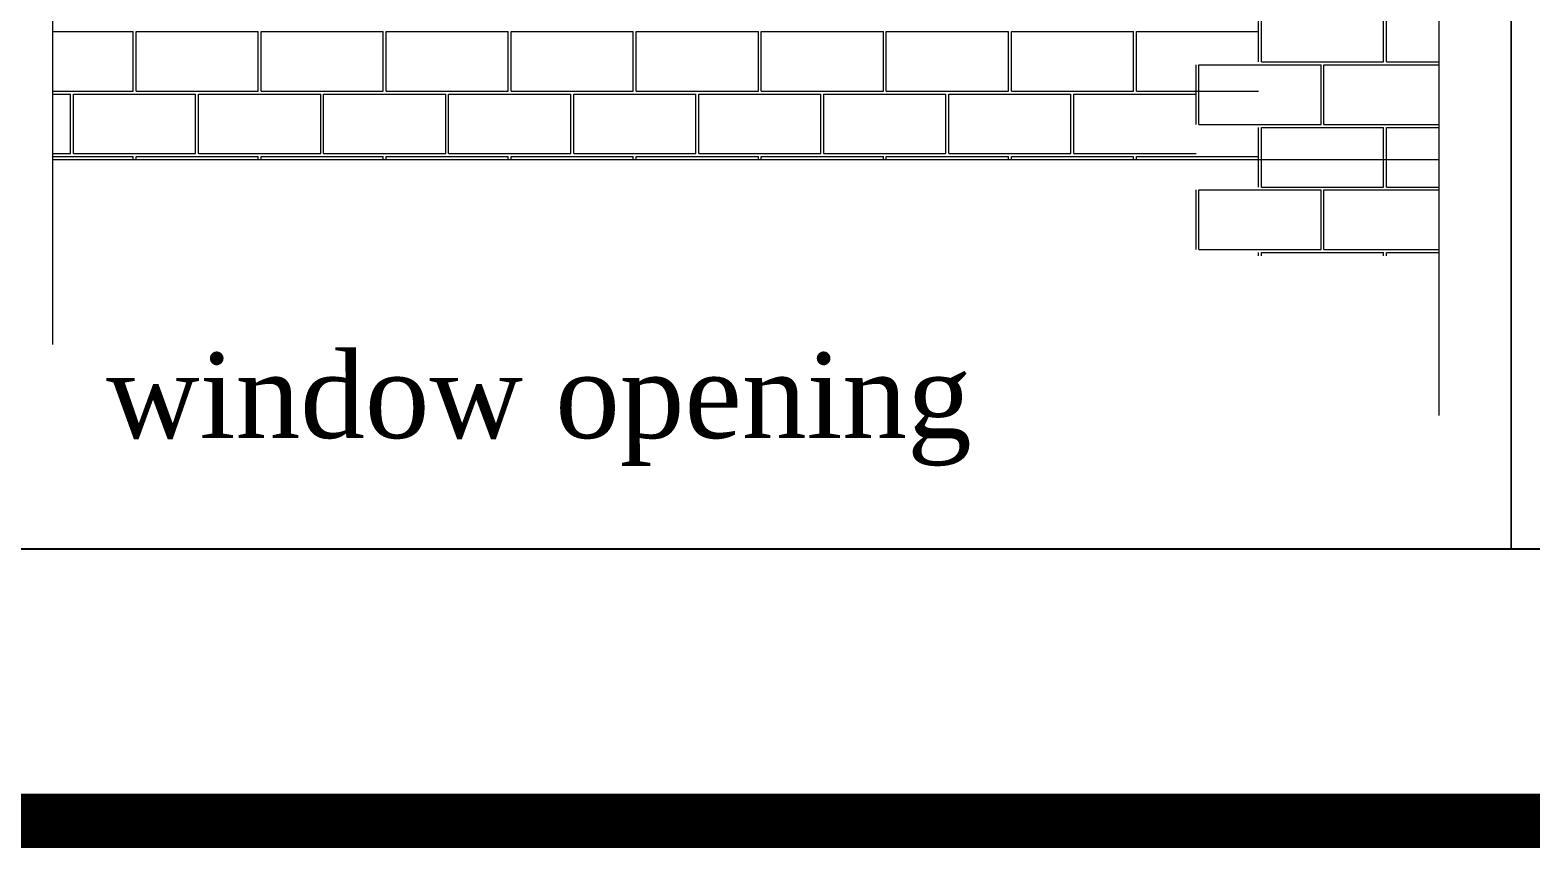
# Model space of a CAD drawing. Header units: metres. Extents: x -5144 to -5005, y 5368 to 5469.
# Drawn here: x -5128.9 to -5123.38, y 5369.79 to 5372.8 of the extents above; entities that cross this region are included whole.
import ezdxf

# ---------------------------------------------------------------- set-up
doc = ezdxf.new("R2010")
doc.units = ezdxf.units.M
doc.header["$MEASUREMENT"] = 0
doc.styles.add('stylus', font='times.ttf')

# ---------------------------------------------------------------- blocks, each defined once
blk = doc.blocks.new('A$C056461E0')
at = {"lineweight": 5}
for p, q in [((12.8344, 0.6964), (12.8344, 6.1052)), ((18.5025, 0.4064), (18.5025, 5.8152)), ((12.8344, 1.4772), (12.9064, 1.4772)), ((12.9184, 1.4772), (13.4177, 1.4772)), ((13.4297, 1.4772), (13.929, 1.4772)), ((13.9409, 1.4772), (14.4402, 1.4772)), ((14.4522, 1.4772), (14.9515, 1.4772)), ((14.9635, 1.4772), (15.4627, 1.4772)), ((15.4747, 1.4772), (15.974, 1.4772)), ((15.986, 1.4772), (16.4852, 1.4772)), ((16.4972, 1.4772), (16.9965, 1.4772)), ((17.0085, 1.4772), (17.5078, 1.4772)), ((12.8344, 1.4652), (13.1621, 1.4652)), ((18.5025, 1.4513), (12.8344, 1.4513)), ((13.1621, 1.4513), (13.1621, 1.4652)), ((13.174, 1.4513), (13.174, 1.4652)), ((13.174, 1.4652), (13.6733, 1.4652)), ((13.6733, 1.4513), (13.6733, 1.4652)), ((13.6853, 1.4513), (13.6853, 1.4652)), ((13.6853, 1.4652), (14.1846, 1.4652)), ((14.1846, 1.4513), (14.1846, 1.4652)), ((14.1966, 1.4513), (14.1966, 1.4652)), ((14.1966, 1.4652), (14.6958, 1.4652)), ((14.6958, 1.4513), (14.6958, 1.4652)), ((14.7078, 1.4513), (14.7078, 1.4652)), ((14.7078, 1.4652), (15.2071, 1.4652)), ((15.2071, 1.4513), (15.2071, 1.4652)), ((15.2191, 1.4513), (15.2191, 1.4652)), ((15.2191, 1.4652), (15.7184, 1.4652)), ((15.7184, 1.4513), (15.7184, 1.4652)), ((15.7303, 1.4652), (16.2296, 1.4652)), ((15.7303, 1.4513), (15.7303, 1.4652)), ((16.2296, 1.4513), (16.2296, 1.4652)), ((16.2416, 1.4513), (16.2416, 1.4652)), ((16.2416, 1.4652), (16.7409, 1.4652)), ((16.7409, 1.4513), (16.7409, 1.4652)), ((16.7529, 1.4513), (16.7529, 1.4652)), ((16.7529, 1.4652), (17.2521, 1.4652)), ((17.2521, 1.4513), (17.2521, 1.4652)), ((17.2641, 1.4513), (17.2641, 1.4652)), ((17.2641, 1.4652), (17.7634, 1.4652)), ((17.5198, 1.085), (18.019, 1.085)), ((17.7634, 1.0591), (17.7634, 1.073)), ((17.7754, 1.0591), (17.7754, 1.073)), ((17.7754, 1.073), (18.2747, 1.073)), ((18.031, 1.085), (18.5025, 1.085)), ((18.2747, 1.0591), (18.2747, 1.073)), ((18.2866, 1.0591), (18.2866, 1.073)), ((18.2866, 1.073), (18.5025, 1.073))]:
    blk.add_line(p, q, dxfattribs=at)
at = {"lineweight": 20}
for p, q in [((17.7634, 1.8519), (17.7634, 2.0955)), ((17.7754, 1.8519), (17.7754, 2.0955)), ((18.2747, 1.8519), (18.2747, 2.0955)), ((18.2866, 1.8519), (18.2866, 2.0955)), ((12.8344, 1.9764), (13.1621, 1.9764)), ((13.1621, 1.7328), (13.1621, 1.9764)), ((13.174, 1.7328), (13.174, 1.9764)), ((13.174, 1.9764), (13.6733, 1.9764)), ((13.6733, 1.7328), (13.6733, 1.9764)), ((13.6853, 1.7328), (13.6853, 1.9764)), ((13.6853, 1.9764), (14.1846, 1.9764)), ((14.1846, 1.7328), (14.1846, 1.9764)), ((14.1966, 1.7328), (14.1966, 1.9764)), ((14.1966, 1.9764), (14.6958, 1.9764)), ((14.6958, 1.7328), (14.6958, 1.9764)), ((14.7078, 1.7328), (14.7078, 1.9764)), ((14.7078, 1.9764), (15.2071, 1.9764)), ((15.2071, 1.7328), (15.2071, 1.9764)), ((15.2191, 1.7328), (15.2191, 1.9764)), ((15.2191, 1.9764), (15.7184, 1.9764)), ((15.7184, 1.7328), (15.7184, 1.9764)), ((15.7303, 1.9764), (16.2296, 1.9764)), ((15.7303, 1.7328), (15.7303, 1.9764)), ((16.2296, 1.7328), (16.2296, 1.9764)), ((16.2416, 1.7328), (16.2416, 1.9764)), ((16.2416, 1.9764), (16.7409, 1.9764)), ((16.7409, 1.7328), (16.7409, 1.9764)), ((16.7529, 1.7328), (16.7529, 1.9764)), ((16.7529, 1.9764), (17.2521, 1.9764)), ((17.2521, 1.7328), (17.2521, 1.9764)), ((17.2641, 1.7328), (17.2641, 1.9764)), ((17.2641, 1.9764), (17.7634, 1.9764)), ((17.7754, 1.8519), (18.2747, 1.8519)), ((18.2866, 1.8519), (18.5025, 1.8519)), ((17.5078, 1.5962), (17.5078, 1.8399)), ((17.5198, 1.5962), (17.5198, 1.8399)), ((17.5198, 1.8399), (18.019, 1.8399)), ((18.019, 1.5962), (18.019, 1.8399)), ((18.031, 1.5962), (18.031, 1.8399)), ((18.031, 1.8399), (18.5025, 1.8399)), ((12.8344, 1.7328), (13.1621, 1.7328)), ((12.8344, 1.7208), (12.9064, 1.7208)), ((12.9064, 1.4772), (12.9064, 1.7208)), ((12.9184, 1.4772), (12.9184, 1.7208)), ((12.9184, 1.7208), (13.4177, 1.7208)), ((13.174, 1.7328), (13.6733, 1.7328)), ((13.4177, 1.4772), (13.4177, 1.7208)), ((13.4297, 1.4772), (13.4297, 1.7208)), ((13.4297, 1.7208), (13.929, 1.7208)), ((13.6853, 1.7328), (14.1846, 1.7328)), ((13.929, 1.4772), (13.929, 1.7208)), ((13.9409, 1.4772), (13.9409, 1.7208)), ((13.9409, 1.7208), (14.4402, 1.7208)), ((14.1966, 1.7328), (14.6958, 1.7328)), ((14.4402, 1.4772), (14.4402, 1.7208)), ((14.4522, 1.4772), (14.4522, 1.7208)), ((14.4522, 1.7208), (14.9515, 1.7208)), ((14.7078, 1.7328), (15.2071, 1.7328)), ((14.9515, 1.4772), (14.9515, 1.7208)), ((14.9635, 1.4772), (14.9635, 1.7208)), ((14.9635, 1.7208), (15.4627, 1.7208)), ((15.2191, 1.7328), (15.7184, 1.7328)), ((15.4627, 1.4772), (15.4627, 1.7208)), ((15.4747, 1.4772), (15.4747, 1.7208)), ((15.4747, 1.7208), (15.974, 1.7208)), ((15.7303, 1.7328), (16.2296, 1.7328)), ((15.974, 1.4772), (15.974, 1.7208)), ((15.986, 1.7208), (16.4852, 1.7208)), ((15.986, 1.4772), (15.986, 1.7208)), ((16.2416, 1.7328), (16.7409, 1.7328)), ((16.4852, 1.4772), (16.4852, 1.7208)), ((16.4972, 1.4772), (16.4972, 1.7208)), ((16.4972, 1.7208), (16.9965, 1.7208)), ((16.7529, 1.7328), (17.2521, 1.7328)), ((16.9965, 1.4772), (16.9965, 1.7208)), ((17.0085, 1.4772), (17.0085, 1.7208)), ((17.0085, 1.7208), (17.5078, 1.7208)), ((17.2641, 1.7328), (17.7634, 1.7328)), ((17.5198, 1.5962), (18.019, 1.5962)), ((18.031, 1.5962), (18.5025, 1.5962)), ((17.7634, 1.3406), (17.7634, 1.5843)), ((17.7754, 1.3406), (17.7754, 1.5843)), ((17.7754, 1.5843), (18.2747, 1.5843)), ((18.2747, 1.3406), (18.2747, 1.5843)), ((18.2866, 1.3406), (18.2866, 1.5843)), ((18.2866, 1.5843), (18.5025, 1.5843)), ((17.5078, 1.085), (17.5078, 1.3286)), ((17.5198, 1.085), (17.5198, 1.3286)), ((17.5198, 1.3286), (18.019, 1.3286)), ((17.7754, 1.3406), (18.2747, 1.3406)), ((18.019, 1.085), (18.019, 1.3286)), ((18.031, 1.085), (18.031, 1.3286)), ((18.031, 1.3286), (18.5025, 1.3286)), ((18.2866, 1.3406), (18.5025, 1.3406))]:
    blk.add_line(p, q, dxfattribs=at)
blk.add_lwpolyline([(-2.5669, 14.3228), (18.7962, 14.3228), (18.7962, -0.1393), (-2.5669, -0.1393)], close=True, dxfattribs=at)
at = {"lineweight": 5, "style": 'stylus'}
blk.add_text('window opening', height=0.35, dxfattribs=at).set_placement((13.0523, 0.3148))

msp = doc.modelspace()

# ---------------------------------------------------------------- linework, layer by layer
at = {"const_width": 0.2}
msp.add_lwpolyline([(-5143.6871, 5468.7713), (-5038.5918, 5468.7713), (-5038.5918, 5369.8852), (-5143.6871, 5369.8852)], close=True, dxfattribs=at)
msp.add_lwpolyline([(-5142.6871, 5467.7713), (-5039.5918, 5467.7713), (-5039.5918, 5370.8852), (-5142.6871, 5370.8852)], close=True)
at = {"lineweight": 20}
msp.add_lwpolyline([(-5123.4494, 5383.9085), (-5106.3237, 5383.9085), (-5106.3237, 5370.8852), (-5123.4494, 5370.8852)], close=True, dxfattribs=at)

# ---------------------------------------------------------------- block references
at = {"ltscale": 0.1, "xscale": 0.9005119017427109, "yscale": 0.9005119017427109, "zscale": 0.9005119017427109}
msp.add_blockref('A$C056461E0', (-5140.3756, 5371.0107), dxfattribs=at)

doc.saveas('drawing.dxf')
